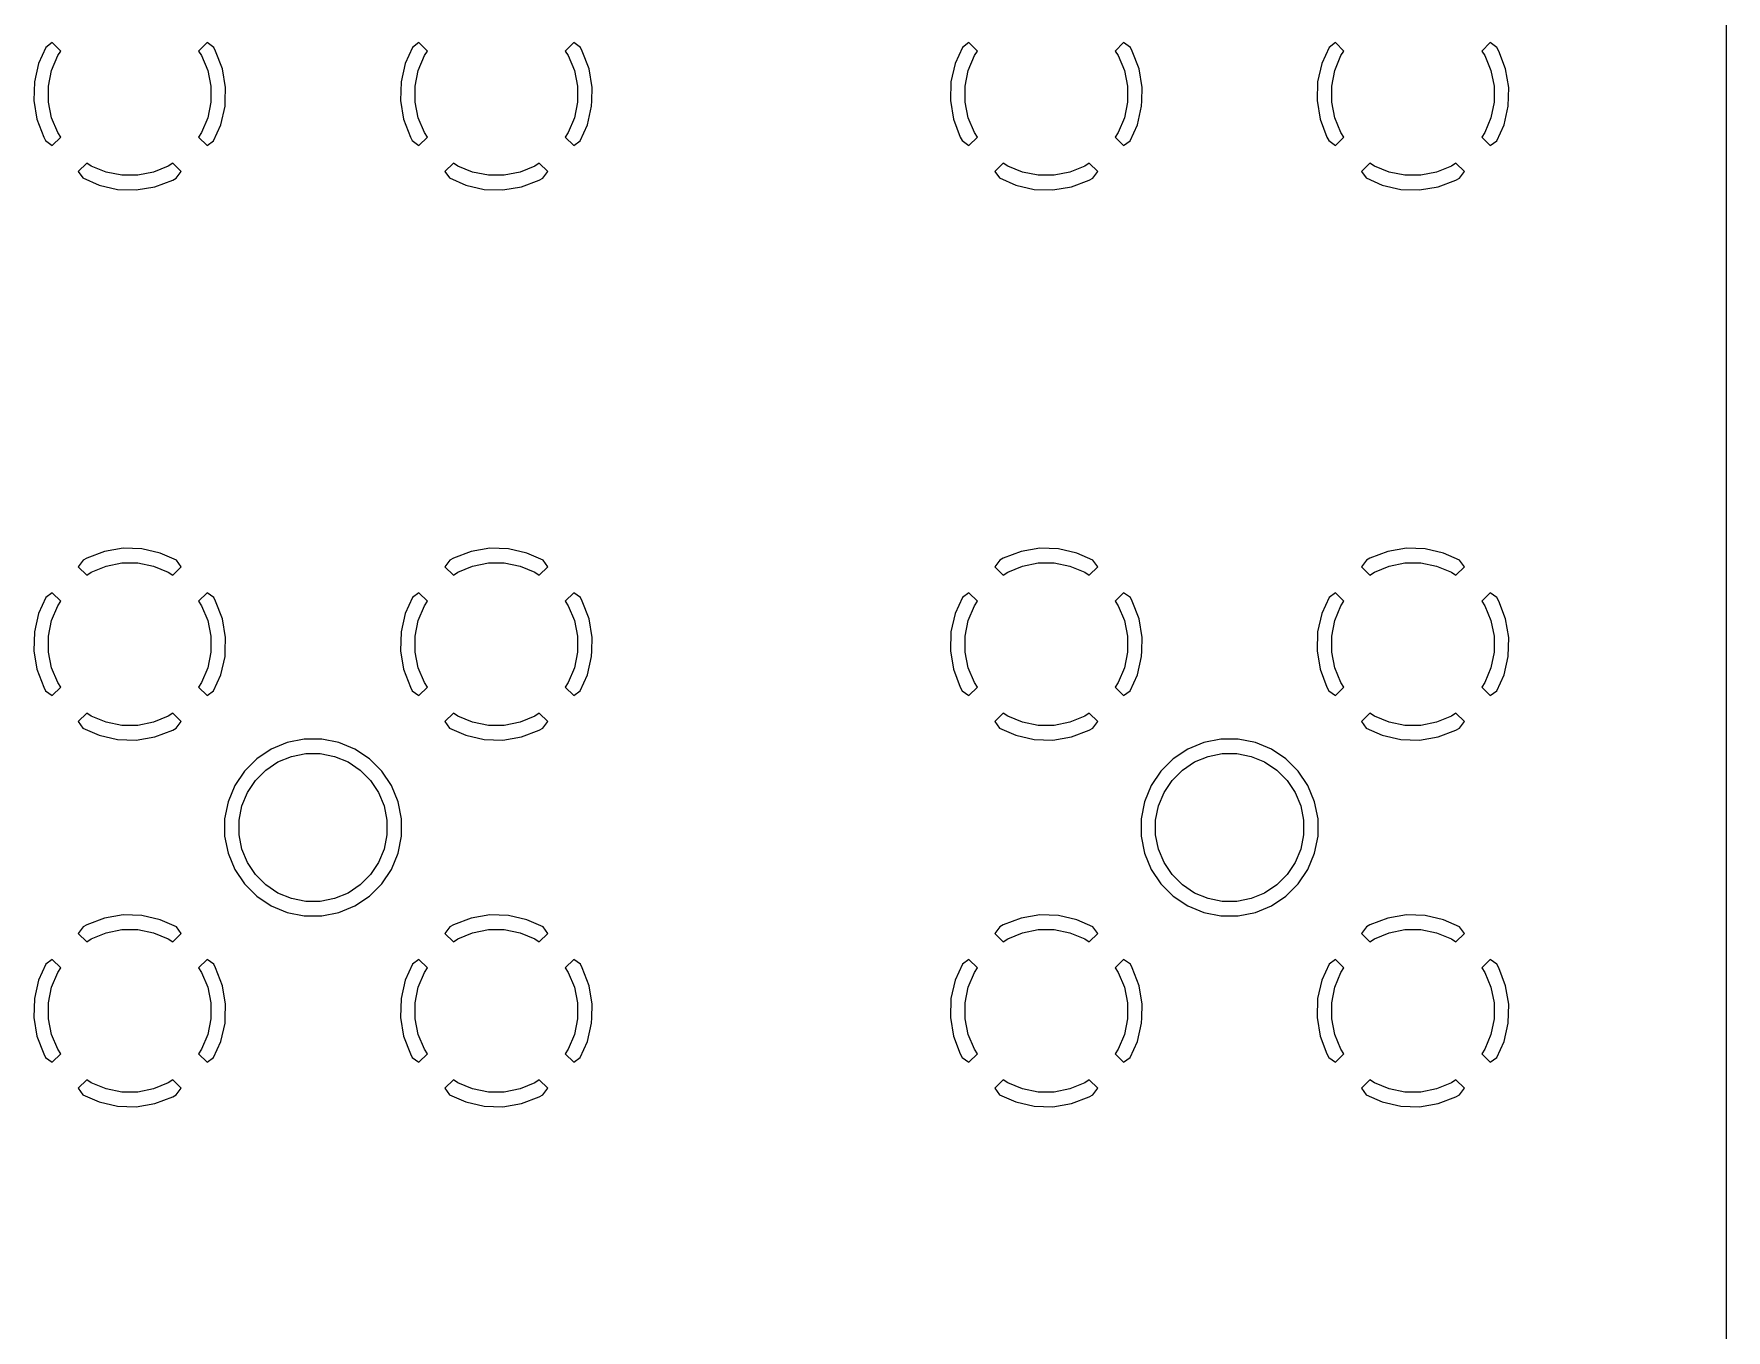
# Model space of a CAD drawing. Extents: x 4.56 to 9.07, y -4.98 to -1.83.
# Drawn here: x 8.148 to 9.071, y -3.974 to -3.267 of the extents above; entities that cross this region are included whole.
import ezdxf

# ---------------------------------------------------------------- set-up
doc = ezdxf.new("R2010")
doc.units = 0
doc.header["$MEASUREMENT"] = 0
doc.layers.add('BLACK', color=7, linetype='CONTINUOUS')

msp = doc.modelspace()

# ---------------------------------------------------------------- linework, layer by layer
at = {"layer": 'BLACK', "linetype": 'CONTINUOUS'}
for p, q in [((9.07087, -2.73622), (9.07087, -4.67717)), ((8.15426, -3.27452), (8.15031, -3.2833)), ((8.15779, -3.27193), (8.15426, -3.27452)), ((8.1624, -3.27655), (8.15779, -3.27193)), ((8.16075, -3.27902), (8.1624, -3.27655)), ((8.24221, -3.27193), (8.2376, -3.27655)), ((8.2376, -3.27655), (8.23925, -3.27902)), ((8.24586, -3.27461), (8.24221, -3.27193)), ((8.24689, -3.27655), (8.24586, -3.27461)), ((8.25059, -3.28628), (8.24689, -3.27655)), ((8.35426, -3.27452), (8.35031, -3.2833)), ((8.35779, -3.27193), (8.35426, -3.27452)), ((8.3624, -3.27655), (8.35779, -3.27193)), ((8.36075, -3.27902), (8.3624, -3.27655)), ((8.44221, -3.27193), (8.4376, -3.27655)), ((8.4376, -3.27655), (8.43925, -3.27902)), ((8.44586, -3.27461), (8.44221, -3.27193)), ((8.44689, -3.27655), (8.44586, -3.27461)), ((8.45059, -3.28628), (8.44689, -3.27655)), ((8.65426, -3.27452), (8.65031, -3.2833)), ((8.65779, -3.27193), (8.65426, -3.27452)), ((8.6624, -3.27655), (8.65779, -3.27193)), ((8.66075, -3.27902), (8.6624, -3.27655)), ((8.74221, -3.27193), (8.7376, -3.27655)), ((8.7376, -3.27655), (8.73925, -3.27902)), ((8.74586, -3.27461), (8.74221, -3.27193)), ((8.74689, -3.27655), (8.74586, -3.27461)), ((8.75059, -3.28628), (8.74689, -3.27655)), ((8.85426, -3.27452), (8.85031, -3.2833)), ((8.85779, -3.27193), (8.85426, -3.27452)), ((8.8624, -3.27655), (8.85779, -3.27193)), ((8.86075, -3.27902), (8.8624, -3.27655)), ((8.94221, -3.27193), (8.9376, -3.27655)), ((8.9376, -3.27655), (8.93925, -3.27902)), ((8.94586, -3.27461), (8.94221, -3.27193)), ((8.94689, -3.27655), (8.94586, -3.27461)), ((8.95059, -3.28628), (8.94689, -3.27655)), ((8.15031, -3.2833), (8.14801, -3.29332)), ((8.15741, -3.28708), (8.16075, -3.27902)), ((8.23925, -3.27902), (8.24259, -3.28708)), ((8.25229, -3.29641), (8.25059, -3.28628)), ((8.35031, -3.2833), (8.34801, -3.29332)), ((8.35741, -3.28708), (8.36075, -3.27902)), ((8.43925, -3.27902), (8.44259, -3.28708)), ((8.45229, -3.29641), (8.45059, -3.28628)), ((8.65031, -3.2833), (8.64801, -3.29332)), ((8.65741, -3.28708), (8.66075, -3.27902)), ((8.73925, -3.27902), (8.74259, -3.28708)), ((8.75229, -3.29641), (8.75059, -3.28628)), ((8.85031, -3.2833), (8.84801, -3.29332)), ((8.85741, -3.28708), (8.86075, -3.27902)), ((8.93925, -3.27902), (8.94259, -3.28708)), ((8.95229, -3.29641), (8.95059, -3.28628)), ((8.14801, -3.29332), (8.14771, -3.30359)), ((8.15571, -3.29564), (8.15741, -3.28708)), ((8.15571, -3.30436), (8.15571, -3.29564)), ((8.24259, -3.28708), (8.24429, -3.29564)), ((8.24429, -3.29564), (8.24429, -3.30436)), ((8.34801, -3.29332), (8.34771, -3.30359)), ((8.35571, -3.29564), (8.35741, -3.28708)), ((8.35571, -3.30436), (8.35571, -3.29564)), ((8.44259, -3.28708), (8.44429, -3.29564)), ((8.44429, -3.29564), (8.44429, -3.30436)), ((8.64801, -3.29332), (8.64771, -3.30359)), ((8.65571, -3.29564), (8.65741, -3.28708)), ((8.65571, -3.30436), (8.65571, -3.29564)), ((8.74259, -3.28708), (8.74429, -3.29564)), ((8.74429, -3.29564), (8.74429, -3.30436)), ((8.84801, -3.29332), (8.84771, -3.30359)), ((8.85571, -3.29564), (8.85741, -3.28708)), ((8.85571, -3.30436), (8.85571, -3.29564)), ((8.94259, -3.28708), (8.94429, -3.29564)), ((8.94429, -3.29564), (8.94429, -3.30436)), ((8.14771, -3.30359), (8.14941, -3.31372)), ((8.15741, -3.31292), (8.15571, -3.30436)), ((8.24429, -3.30436), (8.24259, -3.31292)), ((8.25199, -3.30668), (8.25208, -3.30374)), ((8.25208, -3.30374), (8.25229, -3.29641)), ((8.34771, -3.30359), (8.34941, -3.31372)), ((8.35741, -3.31292), (8.35571, -3.30436)), ((8.44429, -3.30436), (8.44259, -3.31292)), ((8.45199, -3.30668), (8.45208, -3.30374)), ((8.45208, -3.30374), (8.45229, -3.29641)), ((8.64771, -3.30359), (8.64941, -3.31372)), ((8.65741, -3.31292), (8.65571, -3.30436)), ((8.74429, -3.30436), (8.74259, -3.31292)), ((8.75199, -3.30668), (8.75208, -3.30374)), ((8.75208, -3.30374), (8.75229, -3.29641)), ((8.84771, -3.30359), (8.84941, -3.31372)), ((8.85741, -3.31292), (8.85571, -3.30436)), ((8.94429, -3.30436), (8.94259, -3.31292)), ((8.95199, -3.30668), (8.95229, -3.29641)), ((8.14941, -3.31372), (8.15311, -3.32345)), ((8.16075, -3.32098), (8.15741, -3.31292)), ((8.24259, -3.31292), (8.23925, -3.32098)), ((8.24969, -3.3167), (8.25199, -3.30668)), ((8.34941, -3.31372), (8.35311, -3.32345)), ((8.36075, -3.32098), (8.35741, -3.31292)), ((8.44259, -3.31292), (8.43925, -3.32098)), ((8.44969, -3.3167), (8.45199, -3.30668)), ((8.64941, -3.31372), (8.65311, -3.32345)), ((8.66075, -3.32098), (8.65741, -3.31292)), ((8.74259, -3.31292), (8.73925, -3.32098)), ((8.74969, -3.3167), (8.75199, -3.30668)), ((8.84941, -3.31372), (8.85311, -3.32345)), ((8.86075, -3.32098), (8.85741, -3.31292)), ((8.94259, -3.31292), (8.93925, -3.32098)), ((8.94969, -3.3167), (8.95199, -3.30668)), ((8.1624, -3.32345), (8.16075, -3.32098)), ((8.23925, -3.32098), (8.2376, -3.32345)), ((8.24574, -3.32548), (8.24969, -3.3167)), ((8.3624, -3.32345), (8.36075, -3.32098)), ((8.43925, -3.32098), (8.4376, -3.32345)), ((8.44574, -3.32548), (8.44969, -3.3167)), ((8.6624, -3.32345), (8.66075, -3.32098)), ((8.73925, -3.32098), (8.7376, -3.32345)), ((8.74574, -3.32548), (8.74969, -3.3167)), ((8.8624, -3.32345), (8.86075, -3.32098)), ((8.93925, -3.32098), (8.9376, -3.32345)), ((8.94574, -3.32548), (8.94969, -3.3167)), ((8.15311, -3.32345), (8.15414, -3.32539)), ((8.15414, -3.32539), (8.15779, -3.32807)), ((8.15779, -3.32807), (8.1624, -3.32345)), ((8.2376, -3.32345), (8.24221, -3.32807)), ((8.24221, -3.32807), (8.24574, -3.32548)), ((8.35311, -3.32345), (8.35414, -3.32539)), ((8.35414, -3.32539), (8.35779, -3.32807)), ((8.35779, -3.32807), (8.3624, -3.32345)), ((8.4376, -3.32345), (8.44221, -3.32807)), ((8.44221, -3.32807), (8.44574, -3.32548)), ((8.65311, -3.32345), (8.65414, -3.32539)), ((8.65414, -3.32539), (8.65779, -3.32807)), ((8.65779, -3.32807), (8.6624, -3.32345)), ((8.7376, -3.32345), (8.74221, -3.32807)), ((8.74221, -3.32807), (8.74574, -3.32548)), ((8.85311, -3.32345), (8.85414, -3.32539)), ((8.85414, -3.32539), (8.85779, -3.32807)), ((8.85779, -3.32807), (8.8624, -3.32345)), ((8.9376, -3.32345), (8.94221, -3.32807)), ((8.94221, -3.32807), (8.94574, -3.32548)), ((8.17655, -3.3376), (8.17193, -3.34221)), ((8.17902, -3.33925), (8.17655, -3.3376)), ((8.18708, -3.34259), (8.17902, -3.33925)), ((8.22098, -3.33925), (8.21292, -3.34259)), ((8.22345, -3.3376), (8.22098, -3.33925)), ((8.22807, -3.34221), (8.22345, -3.3376)), ((8.37655, -3.3376), (8.37193, -3.34221)), ((8.37902, -3.33925), (8.37655, -3.3376)), ((8.38708, -3.34259), (8.37902, -3.33925)), ((8.42098, -3.33925), (8.41292, -3.34259)), ((8.42345, -3.3376), (8.42098, -3.33925)), ((8.42807, -3.34221), (8.42345, -3.3376)), ((8.67655, -3.3376), (8.67193, -3.34221)), ((8.67902, -3.33925), (8.67655, -3.3376)), ((8.68708, -3.34259), (8.67902, -3.33925)), ((8.72098, -3.33925), (8.71292, -3.34259)), ((8.72345, -3.3376), (8.72098, -3.33925)), ((8.72807, -3.34221), (8.72345, -3.3376)), ((8.87655, -3.3376), (8.87193, -3.34221)), ((8.87902, -3.33925), (8.87655, -3.3376)), ((8.88708, -3.34259), (8.87902, -3.33925)), ((8.92098, -3.33925), (8.91292, -3.34259)), ((8.92345, -3.3376), (8.92098, -3.33925)), ((8.92807, -3.34221), (8.92345, -3.3376)), ((8.17193, -3.34221), (8.17452, -3.34574)), ((8.17452, -3.34574), (8.1833, -3.34969)), ((8.1833, -3.34969), (8.19332, -3.35199)), ((8.19564, -3.34429), (8.18708, -3.34259)), ((8.20436, -3.34429), (8.19564, -3.34429)), ((8.20359, -3.35229), (8.21372, -3.35059)), ((8.21292, -3.34259), (8.20436, -3.34429)), ((8.21372, -3.35059), (8.22345, -3.34689)), ((8.22345, -3.34689), (8.22539, -3.34586)), ((8.22539, -3.34586), (8.22807, -3.34221)), ((8.37193, -3.34221), (8.37452, -3.34574)), ((8.37452, -3.34574), (8.3833, -3.34969)), ((8.3833, -3.34969), (8.39332, -3.35199)), ((8.39564, -3.34429), (8.38708, -3.34259)), ((8.40436, -3.34429), (8.39564, -3.34429)), ((8.40359, -3.35229), (8.41372, -3.35059)), ((8.41292, -3.34259), (8.40436, -3.34429)), ((8.41372, -3.35059), (8.42345, -3.34689)), ((8.42345, -3.34689), (8.42539, -3.34586)), ((8.42539, -3.34586), (8.42807, -3.34221)), ((8.67193, -3.34221), (8.67452, -3.34574)), ((8.67452, -3.34574), (8.6833, -3.34969)), ((8.6833, -3.34969), (8.69332, -3.35199)), ((8.69564, -3.34429), (8.68708, -3.34259)), ((8.70436, -3.34429), (8.69564, -3.34429)), ((8.70359, -3.35229), (8.71372, -3.35059)), ((8.71292, -3.34259), (8.70436, -3.34429)), ((8.71372, -3.35059), (8.72345, -3.34689)), ((8.72345, -3.34689), (8.72539, -3.34586)), ((8.72539, -3.34586), (8.72807, -3.34221)), ((8.87193, -3.34221), (8.87452, -3.34574)), ((8.87452, -3.34574), (8.8833, -3.34969)), ((8.8833, -3.34969), (8.89332, -3.35199)), ((8.89564, -3.34429), (8.88708, -3.34259)), ((8.90436, -3.34429), (8.89564, -3.34429)), ((8.90359, -3.35229), (8.91372, -3.35059)), ((8.91292, -3.34259), (8.90436, -3.34429)), ((8.91372, -3.35059), (8.92345, -3.34689)), ((8.92345, -3.34689), (8.92539, -3.34586)), ((8.92539, -3.34586), (8.92807, -3.34221)), ((8.19332, -3.35199), (8.20359, -3.35229)), ((8.39332, -3.35199), (8.40359, -3.35229)), ((8.69332, -3.35199), (8.70359, -3.35229)), ((8.89332, -3.35199), (8.90359, -3.35229)), ((8.17461, -3.55414), (8.17193, -3.55779)), ((8.17655, -3.55311), (8.17461, -3.55414)), ((8.18628, -3.54941), (8.17655, -3.55311)), ((8.19641, -3.54771), (8.18628, -3.54941)), ((8.20668, -3.54801), (8.19641, -3.54771)), ((8.2167, -3.55031), (8.20668, -3.54801)), ((8.22548, -3.55426), (8.2167, -3.55031)), ((8.37461, -3.55414), (8.37193, -3.55779)), ((8.37655, -3.55311), (8.37461, -3.55414)), ((8.38628, -3.54941), (8.37655, -3.55311)), ((8.39641, -3.54771), (8.38628, -3.54941)), ((8.40668, -3.54801), (8.39641, -3.54771)), ((8.4167, -3.55031), (8.40668, -3.54801)), ((8.42548, -3.55426), (8.4167, -3.55031)), ((8.67461, -3.55414), (8.67193, -3.55779)), ((8.67655, -3.55311), (8.67461, -3.55414)), ((8.68628, -3.54941), (8.67655, -3.55311)), ((8.69641, -3.54771), (8.68628, -3.54941)), ((8.70668, -3.54801), (8.69641, -3.54771)), ((8.7167, -3.55031), (8.70668, -3.54801)), ((8.72548, -3.55426), (8.7167, -3.55031)), ((8.87461, -3.55414), (8.87193, -3.55779)), ((8.87655, -3.55311), (8.87461, -3.55414)), ((8.88628, -3.54941), (8.87655, -3.55311)), ((8.89641, -3.54771), (8.88628, -3.54941)), ((8.90668, -3.54801), (8.89641, -3.54771)), ((8.9167, -3.55031), (8.90668, -3.54801)), ((8.92548, -3.55426), (8.9167, -3.55031)), ((8.17193, -3.55779), (8.17655, -3.5624)), ((8.17655, -3.5624), (8.17902, -3.56075)), ((8.17902, -3.56075), (8.18708, -3.55741)), ((8.18708, -3.55741), (8.19564, -3.55571)), ((8.19564, -3.55571), (8.20436, -3.55571)), ((8.20436, -3.55571), (8.21292, -3.55741)), ((8.21292, -3.55741), (8.22098, -3.56075)), ((8.22098, -3.56075), (8.22345, -3.5624)), ((8.22345, -3.5624), (8.22807, -3.55779)), ((8.22807, -3.55779), (8.22548, -3.55426)), ((8.37193, -3.55779), (8.37655, -3.5624)), ((8.37655, -3.5624), (8.37902, -3.56075)), ((8.37902, -3.56075), (8.38708, -3.55741)), ((8.38708, -3.55741), (8.39564, -3.55571)), ((8.39564, -3.55571), (8.40436, -3.55571)), ((8.40436, -3.55571), (8.41292, -3.55741)), ((8.41292, -3.55741), (8.42098, -3.56075)), ((8.42098, -3.56075), (8.42345, -3.5624)), ((8.42345, -3.5624), (8.42807, -3.55779)), ((8.42807, -3.55779), (8.42548, -3.55426)), ((8.67193, -3.55779), (8.67655, -3.5624)), ((8.67655, -3.5624), (8.67902, -3.56075)), ((8.67902, -3.56075), (8.68708, -3.55741)), ((8.68708, -3.55741), (8.69564, -3.55571)), ((8.69564, -3.55571), (8.70436, -3.55571)), ((8.70436, -3.55571), (8.71292, -3.55741)), ((8.71292, -3.55741), (8.72098, -3.56075)), ((8.72098, -3.56075), (8.72345, -3.5624)), ((8.72345, -3.5624), (8.72807, -3.55779)), ((8.72807, -3.55779), (8.72548, -3.55426)), ((8.87193, -3.55779), (8.87655, -3.5624)), ((8.87655, -3.5624), (8.87902, -3.56075)), ((8.87902, -3.56075), (8.88708, -3.55741)), ((8.88708, -3.55741), (8.89564, -3.55571)), ((8.89564, -3.55571), (8.90436, -3.55571)), ((8.90436, -3.55571), (8.91292, -3.55741)), ((8.91292, -3.55741), (8.92098, -3.56075)), ((8.92098, -3.56075), (8.92345, -3.5624)), ((8.92345, -3.5624), (8.92807, -3.55779)), ((8.92807, -3.55779), (8.92548, -3.55426)), ((8.15779, -3.57193), (8.15426, -3.57452)), ((8.1624, -3.57655), (8.15779, -3.57193)), ((8.24221, -3.57193), (8.2376, -3.57655)), ((8.24586, -3.57461), (8.24221, -3.57193)), ((8.35779, -3.57193), (8.35426, -3.57452)), ((8.3624, -3.57655), (8.35779, -3.57193)), ((8.44221, -3.57193), (8.4376, -3.57655)), ((8.44586, -3.57461), (8.44221, -3.57193)), ((8.65779, -3.57193), (8.65426, -3.57452)), ((8.6624, -3.57655), (8.65779, -3.57193)), ((8.74221, -3.57193), (8.7376, -3.57655)), ((8.74586, -3.57461), (8.74221, -3.57193)), ((8.85779, -3.57193), (8.85426, -3.57452)), ((8.8624, -3.57655), (8.85779, -3.57193)), ((8.94221, -3.57193), (8.9376, -3.57655)), ((8.94586, -3.57461), (8.94221, -3.57193)), ((8.15426, -3.57452), (8.15031, -3.5833)), ((8.15741, -3.58708), (8.16075, -3.57902)), ((8.16075, -3.57902), (8.1624, -3.57655)), ((8.2376, -3.57655), (8.23925, -3.57902)), ((8.23925, -3.57902), (8.24259, -3.58708)), ((8.24689, -3.57655), (8.24586, -3.57461)), ((8.25059, -3.58628), (8.24689, -3.57655)), ((8.35426, -3.57452), (8.35031, -3.5833)), ((8.35741, -3.58708), (8.36075, -3.57902)), ((8.36075, -3.57902), (8.3624, -3.57655)), ((8.4376, -3.57655), (8.43925, -3.57902)), ((8.43925, -3.57902), (8.44259, -3.58708)), ((8.44689, -3.57655), (8.44586, -3.57461)), ((8.45059, -3.58628), (8.44689, -3.57655)), ((8.65426, -3.57452), (8.65031, -3.5833)), ((8.65741, -3.58708), (8.66075, -3.57902)), ((8.66075, -3.57902), (8.6624, -3.57655)), ((8.7376, -3.57655), (8.73925, -3.57902)), ((8.73925, -3.57902), (8.74259, -3.58708)), ((8.74689, -3.57655), (8.74586, -3.57461)), ((8.75059, -3.58628), (8.74689, -3.57655)), ((8.85426, -3.57452), (8.85031, -3.5833)), ((8.85741, -3.58708), (8.86075, -3.57902)), ((8.86075, -3.57902), (8.8624, -3.57655)), ((8.9376, -3.57655), (8.93925, -3.57902)), ((8.93925, -3.57902), (8.94259, -3.58708)), ((8.94689, -3.57655), (8.94586, -3.57461)), ((8.95059, -3.58628), (8.94689, -3.57655)), ((8.15031, -3.5833), (8.14801, -3.59332)), ((8.15571, -3.59564), (8.15741, -3.58708)), ((8.24259, -3.58708), (8.24429, -3.59564)), ((8.25229, -3.59641), (8.25059, -3.58628)), ((8.35031, -3.5833), (8.34801, -3.59332)), ((8.35571, -3.59564), (8.35741, -3.58708)), ((8.44259, -3.58708), (8.44429, -3.59564)), ((8.45229, -3.59641), (8.45059, -3.58628)), ((8.65031, -3.5833), (8.64801, -3.59332)), ((8.65571, -3.59564), (8.65741, -3.58708)), ((8.74259, -3.58708), (8.74429, -3.59564)), ((8.75229, -3.59641), (8.75059, -3.58628)), ((8.85031, -3.5833), (8.84801, -3.59332)), ((8.85571, -3.59564), (8.85741, -3.58708)), ((8.94259, -3.58708), (8.94429, -3.59564)), ((8.95229, -3.59641), (8.95059, -3.58628)), ((8.14801, -3.59332), (8.14771, -3.60359)), ((8.15571, -3.60436), (8.15571, -3.59564)), ((8.24429, -3.59564), (8.24429, -3.60436)), ((8.25208, -3.60374), (8.25229, -3.59641)), ((8.34801, -3.59332), (8.34771, -3.60359)), ((8.35571, -3.60436), (8.35571, -3.59564)), ((8.44429, -3.59564), (8.44429, -3.60436)), ((8.45208, -3.60374), (8.45229, -3.59641)), ((8.64801, -3.59332), (8.64771, -3.60359)), ((8.65571, -3.60436), (8.65571, -3.59564)), ((8.74429, -3.59564), (8.74429, -3.60436)), ((8.75208, -3.60374), (8.75229, -3.59641)), ((8.84801, -3.59332), (8.84771, -3.60359)), ((8.85571, -3.60436), (8.85571, -3.59564)), ((8.94429, -3.59564), (8.94429, -3.60436)), ((8.95199, -3.60668), (8.95229, -3.59641)), ((8.14771, -3.60359), (8.14941, -3.61372)), ((8.15741, -3.61292), (8.15571, -3.60436)), ((8.24429, -3.60436), (8.24259, -3.61292)), ((8.24969, -3.6167), (8.25199, -3.60668)), ((8.25199, -3.60668), (8.25208, -3.60374)), ((8.34771, -3.60359), (8.34941, -3.61372)), ((8.35741, -3.61292), (8.35571, -3.60436)), ((8.44429, -3.60436), (8.44259, -3.61292)), ((8.44969, -3.6167), (8.45199, -3.60668)), ((8.45199, -3.60668), (8.45208, -3.60374)), ((8.64771, -3.60359), (8.64941, -3.61372)), ((8.65741, -3.61292), (8.65571, -3.60436)), ((8.74429, -3.60436), (8.74259, -3.61292)), ((8.74969, -3.6167), (8.75199, -3.60668)), ((8.75199, -3.60668), (8.75208, -3.60374)), ((8.84771, -3.60359), (8.84941, -3.61372)), ((8.85741, -3.61292), (8.85571, -3.60436)), ((8.94429, -3.60436), (8.94259, -3.61292)), ((8.94969, -3.6167), (8.95199, -3.60668)), ((8.14941, -3.61372), (8.15311, -3.62345)), ((8.16075, -3.62098), (8.15741, -3.61292)), ((8.24259, -3.61292), (8.23925, -3.62098)), ((8.24574, -3.62548), (8.24969, -3.6167)), ((8.34941, -3.61372), (8.35311, -3.62345)), ((8.36075, -3.62098), (8.35741, -3.61292)), ((8.44259, -3.61292), (8.43925, -3.62098)), ((8.44574, -3.62548), (8.44969, -3.6167)), ((8.64941, -3.61372), (8.65311, -3.62345)), ((8.66075, -3.62098), (8.65741, -3.61292)), ((8.74259, -3.61292), (8.73925, -3.62098)), ((8.74574, -3.62548), (8.74969, -3.6167)), ((8.84941, -3.61372), (8.85311, -3.62345)), ((8.86075, -3.62098), (8.85741, -3.61292)), ((8.94259, -3.61292), (8.93925, -3.62098)), ((8.94574, -3.62548), (8.94969, -3.6167)), ((8.15311, -3.62345), (8.15414, -3.62539)), ((8.15414, -3.62539), (8.15779, -3.62807)), ((8.15779, -3.62807), (8.1624, -3.62345)), ((8.1624, -3.62345), (8.16075, -3.62098)), ((8.23925, -3.62098), (8.2376, -3.62345)), ((8.2376, -3.62345), (8.24221, -3.62807)), ((8.24221, -3.62807), (8.24574, -3.62548)), ((8.35311, -3.62345), (8.35414, -3.62539)), ((8.35414, -3.62539), (8.35779, -3.62807)), ((8.35779, -3.62807), (8.3624, -3.62345)), ((8.3624, -3.62345), (8.36075, -3.62098)), ((8.43925, -3.62098), (8.4376, -3.62345)), ((8.4376, -3.62345), (8.44221, -3.62807)), ((8.44221, -3.62807), (8.44574, -3.62548)), ((8.65311, -3.62345), (8.65414, -3.62539)), ((8.65414, -3.62539), (8.65779, -3.62807)), ((8.65779, -3.62807), (8.6624, -3.62345)), ((8.6624, -3.62345), (8.66075, -3.62098)), ((8.73925, -3.62098), (8.7376, -3.62345)), ((8.7376, -3.62345), (8.74221, -3.62807)), ((8.74221, -3.62807), (8.74574, -3.62548)), ((8.85311, -3.62345), (8.85414, -3.62539)), ((8.85414, -3.62539), (8.85779, -3.62807)), ((8.85779, -3.62807), (8.8624, -3.62345)), ((8.8624, -3.62345), (8.86075, -3.62098)), ((8.93925, -3.62098), (8.9376, -3.62345)), ((8.9376, -3.62345), (8.94221, -3.62807)), ((8.94221, -3.62807), (8.94574, -3.62548)), ((8.17655, -3.6376), (8.17193, -3.64221)), ((8.17193, -3.64221), (8.17452, -3.64574)), ((8.17452, -3.64574), (8.1833, -3.64969)), ((8.17902, -3.63925), (8.17655, -3.6376)), ((8.18708, -3.64259), (8.17902, -3.63925)), ((8.19564, -3.64429), (8.18708, -3.64259)), ((8.20436, -3.64429), (8.19564, -3.64429)), ((8.21292, -3.64259), (8.20436, -3.64429)), ((8.22098, -3.63925), (8.21292, -3.64259)), ((8.22345, -3.6376), (8.22098, -3.63925)), ((8.22807, -3.64221), (8.22345, -3.6376)), ((8.22345, -3.64689), (8.22539, -3.64586)), ((8.22539, -3.64586), (8.22807, -3.64221)), ((8.37655, -3.6376), (8.37193, -3.64221)), ((8.37193, -3.64221), (8.37452, -3.64574)), ((8.37452, -3.64574), (8.3833, -3.64969)), ((8.37902, -3.63925), (8.37655, -3.6376)), ((8.38708, -3.64259), (8.37902, -3.63925)), ((8.39564, -3.64429), (8.38708, -3.64259)), ((8.40436, -3.64429), (8.39564, -3.64429)), ((8.41292, -3.64259), (8.40436, -3.64429)), ((8.42098, -3.63925), (8.41292, -3.64259)), ((8.42345, -3.6376), (8.42098, -3.63925)), ((8.42807, -3.64221), (8.42345, -3.6376)), ((8.42345, -3.64689), (8.42539, -3.64586)), ((8.42539, -3.64586), (8.42807, -3.64221)), ((8.67655, -3.6376), (8.67193, -3.64221)), ((8.67193, -3.64221), (8.67452, -3.64574)), ((8.67452, -3.64574), (8.6833, -3.64969)), ((8.67902, -3.63925), (8.67655, -3.6376)), ((8.68708, -3.64259), (8.67902, -3.63925)), ((8.69564, -3.64429), (8.68708, -3.64259)), ((8.70436, -3.64429), (8.69564, -3.64429)), ((8.71292, -3.64259), (8.70436, -3.64429)), ((8.72098, -3.63925), (8.71292, -3.64259)), ((8.72345, -3.6376), (8.72098, -3.63925)), ((8.72807, -3.64221), (8.72345, -3.6376)), ((8.72345, -3.64689), (8.72539, -3.64586)), ((8.72539, -3.64586), (8.72807, -3.64221)), ((8.87655, -3.6376), (8.87193, -3.64221)), ((8.87193, -3.64221), (8.87452, -3.64574)), ((8.87452, -3.64574), (8.8833, -3.64969)), ((8.87902, -3.63925), (8.87655, -3.6376)), ((8.88708, -3.64259), (8.87902, -3.63925)), ((8.89564, -3.64429), (8.88708, -3.64259)), ((8.90436, -3.64429), (8.89564, -3.64429)), ((8.91292, -3.64259), (8.90436, -3.64429)), ((8.92098, -3.63925), (8.91292, -3.64259)), ((8.92345, -3.6376), (8.92098, -3.63925)), ((8.92807, -3.64221), (8.92345, -3.6376)), ((8.92345, -3.64689), (8.92539, -3.64586)), ((8.92539, -3.64586), (8.92807, -3.64221)), ((8.1833, -3.64969), (8.19332, -3.65199)), ((8.19332, -3.65199), (8.20359, -3.65229)), ((8.20359, -3.65229), (8.21372, -3.65059)), ((8.21372, -3.65059), (8.22345, -3.64689)), ((8.28593, -3.65363), (8.27716, -3.65726)), ((8.29525, -3.65177), (8.28593, -3.65363)), ((8.30475, -3.65177), (8.29525, -3.65177)), ((8.31407, -3.65363), (8.30475, -3.65177)), ((8.32284, -3.65726), (8.31407, -3.65363)), ((8.3833, -3.64969), (8.39332, -3.65199)), ((8.39332, -3.65199), (8.40359, -3.65229)), ((8.40359, -3.65229), (8.41372, -3.65059)), ((8.41372, -3.65059), (8.42345, -3.64689)), ((8.6833, -3.64969), (8.69332, -3.65199)), ((8.69332, -3.65199), (8.70359, -3.65229)), ((8.70359, -3.65229), (8.71372, -3.65059)), ((8.71372, -3.65059), (8.72345, -3.64689)), ((8.78593, -3.65363), (8.77716, -3.65726)), ((8.79525, -3.65177), (8.78593, -3.65363)), ((8.80475, -3.65177), (8.79525, -3.65177)), ((8.81407, -3.65363), (8.80475, -3.65177)), ((8.82284, -3.65726), (8.81407, -3.65363)), ((8.8833, -3.64969), (8.89332, -3.65199)), ((8.89332, -3.65199), (8.90359, -3.65229)), ((8.90359, -3.65229), (8.91372, -3.65059)), ((8.91372, -3.65059), (8.92345, -3.64689)), ((8.26926, -3.66254), (8.26254, -3.66926)), ((8.27716, -3.65726), (8.26926, -3.66254)), ((8.27428, -3.66865), (8.28089, -3.66424)), ((8.28089, -3.66424), (8.28823, -3.6612)), ((8.28823, -3.6612), (8.29603, -3.65965)), ((8.29603, -3.65965), (8.30397, -3.65965)), ((8.30397, -3.65965), (8.31177, -3.6612)), ((8.31177, -3.6612), (8.31911, -3.66424)), ((8.31911, -3.66424), (8.32572, -3.66865)), ((8.33074, -3.66254), (8.32284, -3.65726)), ((8.33746, -3.66926), (8.33074, -3.66254)), ((8.76926, -3.66254), (8.76254, -3.66926)), ((8.77716, -3.65726), (8.76926, -3.66254)), ((8.77428, -3.66865), (8.78089, -3.66424)), ((8.78089, -3.66424), (8.78823, -3.6612)), ((8.78823, -3.6612), (8.79603, -3.65965)), ((8.79603, -3.65965), (8.80397, -3.65965)), ((8.80397, -3.65965), (8.81177, -3.6612)), ((8.81177, -3.6612), (8.81911, -3.66424)), ((8.81911, -3.66424), (8.82572, -3.66865)), ((8.83074, -3.66254), (8.82284, -3.65726)), ((8.83746, -3.66926), (8.83074, -3.66254)), ((8.26254, -3.66926), (8.25726, -3.67716)), ((8.26865, -3.67428), (8.27428, -3.66865)), ((8.32572, -3.66865), (8.33135, -3.67428)), ((8.34274, -3.67716), (8.33746, -3.66926)), ((8.76254, -3.66926), (8.75726, -3.67716)), ((8.76865, -3.67428), (8.77428, -3.66865)), ((8.82572, -3.66865), (8.83135, -3.67428)), ((8.84274, -3.67716), (8.83746, -3.66926)), ((8.25726, -3.67716), (8.25363, -3.68593)), ((8.2612, -3.68823), (8.26424, -3.68089)), ((8.26424, -3.68089), (8.26865, -3.67428)), ((8.33135, -3.67428), (8.33576, -3.68089)), ((8.33576, -3.68089), (8.3388, -3.68823)), ((8.34637, -3.68593), (8.34274, -3.67716)), ((8.75726, -3.67716), (8.75363, -3.68593)), ((8.7612, -3.68823), (8.76424, -3.68089)), ((8.76424, -3.68089), (8.76865, -3.67428)), ((8.83135, -3.67428), (8.83576, -3.68089)), ((8.83576, -3.68089), (8.8388, -3.68823)), ((8.84637, -3.68593), (8.84274, -3.67716)), ((8.25363, -3.68593), (8.25177, -3.69525)), ((8.25965, -3.69603), (8.2612, -3.68823)), ((8.3388, -3.68823), (8.34035, -3.69603)), ((8.34823, -3.69525), (8.34637, -3.68593)), ((8.75363, -3.68593), (8.75177, -3.69525)), ((8.75965, -3.69603), (8.7612, -3.68823)), ((8.8388, -3.68823), (8.84035, -3.69603)), ((8.84823, -3.69525), (8.84637, -3.68593)), ((8.25177, -3.69525), (8.25177, -3.70475)), ((8.25965, -3.70397), (8.25965, -3.69603)), ((8.34035, -3.69603), (8.34035, -3.70397)), ((8.34823, -3.70475), (8.34823, -3.69525)), ((8.75177, -3.69525), (8.75177, -3.70475)), ((8.75965, -3.70397), (8.75965, -3.69603)), ((8.84035, -3.69603), (8.84035, -3.70397)), ((8.84823, -3.70475), (8.84823, -3.69525)), ((8.25177, -3.70475), (8.25363, -3.71407)), ((8.2612, -3.71177), (8.25965, -3.70397)), ((8.34035, -3.70397), (8.3388, -3.71177)), ((8.34637, -3.71407), (8.34823, -3.70475)), ((8.75177, -3.70475), (8.75363, -3.71407)), ((8.7612, -3.71177), (8.75965, -3.70397)), ((8.84035, -3.70397), (8.8388, -3.71177)), ((8.84637, -3.71407), (8.84823, -3.70475)), ((8.25363, -3.71407), (8.25726, -3.72284)), ((8.26424, -3.71911), (8.2612, -3.71177)), ((8.26865, -3.72572), (8.26424, -3.71911)), ((8.33576, -3.71911), (8.33135, -3.72572)), ((8.3388, -3.71177), (8.33576, -3.71911)), ((8.34274, -3.72284), (8.34637, -3.71407)), ((8.75363, -3.71407), (8.75726, -3.72284)), ((8.76424, -3.71911), (8.7612, -3.71177)), ((8.76865, -3.72572), (8.76424, -3.71911)), ((8.83576, -3.71911), (8.83135, -3.72572)), ((8.8388, -3.71177), (8.83576, -3.71911)), ((8.84274, -3.72284), (8.84637, -3.71407)), ((8.25726, -3.72284), (8.26254, -3.73074)), ((8.27428, -3.73135), (8.26865, -3.72572)), ((8.33135, -3.72572), (8.32572, -3.73135)), ((8.33746, -3.73074), (8.34274, -3.72284)), ((8.75726, -3.72284), (8.76254, -3.73074)), ((8.77428, -3.73135), (8.76865, -3.72572)), ((8.83135, -3.72572), (8.82572, -3.73135)), ((8.83746, -3.73074), (8.84274, -3.72284)), ((8.26254, -3.73074), (8.26926, -3.73746)), ((8.26926, -3.73746), (8.27716, -3.74274)), ((8.28089, -3.73576), (8.27428, -3.73135)), ((8.28823, -3.7388), (8.28089, -3.73576)), ((8.31911, -3.73576), (8.31177, -3.7388)), ((8.32572, -3.73135), (8.31911, -3.73576)), ((8.32284, -3.74274), (8.33074, -3.73746)), ((8.33074, -3.73746), (8.33746, -3.73074)), ((8.76254, -3.73074), (8.76926, -3.73746)), ((8.76926, -3.73746), (8.77716, -3.74274)), ((8.78089, -3.73576), (8.77428, -3.73135)), ((8.78823, -3.7388), (8.78089, -3.73576)), ((8.81911, -3.73576), (8.81177, -3.7388)), ((8.82572, -3.73135), (8.81911, -3.73576)), ((8.82284, -3.74274), (8.83074, -3.73746)), ((8.83074, -3.73746), (8.83746, -3.73074)), ((8.19641, -3.74771), (8.18628, -3.74941)), ((8.20668, -3.74801), (8.19641, -3.74771)), ((8.2167, -3.75031), (8.20668, -3.74801)), ((8.27716, -3.74274), (8.28593, -3.74637)), ((8.28593, -3.74637), (8.29525, -3.74823)), ((8.29603, -3.74035), (8.28823, -3.7388)), ((8.30397, -3.74035), (8.29603, -3.74035)), ((8.31177, -3.7388), (8.30397, -3.74035)), ((8.30475, -3.74823), (8.31407, -3.74637)), ((8.31407, -3.74637), (8.32284, -3.74274)), ((8.39641, -3.74771), (8.38628, -3.74941)), ((8.40668, -3.74801), (8.39641, -3.74771)), ((8.4167, -3.75031), (8.40668, -3.74801)), ((8.69641, -3.74771), (8.68628, -3.74941)), ((8.70668, -3.74801), (8.69641, -3.74771)), ((8.7167, -3.75031), (8.70668, -3.74801)), ((8.77716, -3.74274), (8.78593, -3.74637)), ((8.78593, -3.74637), (8.79525, -3.74823)), ((8.79603, -3.74035), (8.78823, -3.7388)), ((8.80397, -3.74035), (8.79603, -3.74035)), ((8.81177, -3.7388), (8.80397, -3.74035)), ((8.80475, -3.74823), (8.81407, -3.74637)), ((8.81407, -3.74637), (8.82284, -3.74274)), ((8.89641, -3.74771), (8.88628, -3.74941)), ((8.90668, -3.74801), (8.89641, -3.74771)), ((8.9167, -3.75031), (8.90668, -3.74801)), ((8.17461, -3.75414), (8.17193, -3.75779)), ((8.17655, -3.75311), (8.17461, -3.75414)), ((8.18628, -3.74941), (8.17655, -3.75311)), ((8.18708, -3.75741), (8.19564, -3.75571)), ((8.19564, -3.75571), (8.20436, -3.75571)), ((8.20436, -3.75571), (8.21292, -3.75741)), ((8.22548, -3.75426), (8.2167, -3.75031)), ((8.22807, -3.75779), (8.22548, -3.75426)), ((8.29525, -3.74823), (8.30475, -3.74823)), ((8.37461, -3.75414), (8.37193, -3.75779)), ((8.37655, -3.75311), (8.37461, -3.75414)), ((8.38628, -3.74941), (8.37655, -3.75311)), ((8.38708, -3.75741), (8.39564, -3.75571)), ((8.39564, -3.75571), (8.40436, -3.75571)), ((8.40436, -3.75571), (8.41292, -3.75741)), ((8.42548, -3.75426), (8.4167, -3.75031)), ((8.42807, -3.75779), (8.42548, -3.75426)), ((8.67461, -3.75414), (8.67193, -3.75779)), ((8.67655, -3.75311), (8.67461, -3.75414)), ((8.68628, -3.74941), (8.67655, -3.75311)), ((8.68708, -3.75741), (8.69564, -3.75571)), ((8.69564, -3.75571), (8.70436, -3.75571)), ((8.70436, -3.75571), (8.71292, -3.75741)), ((8.72548, -3.75426), (8.7167, -3.75031)), ((8.72807, -3.75779), (8.72548, -3.75426)), ((8.79525, -3.74823), (8.80475, -3.74823)), ((8.87461, -3.75414), (8.87193, -3.75779)), ((8.87655, -3.75311), (8.87461, -3.75414)), ((8.88628, -3.74941), (8.87655, -3.75311)), ((8.88708, -3.75741), (8.89564, -3.75571)), ((8.89564, -3.75571), (8.90436, -3.75571)), ((8.90436, -3.75571), (8.91292, -3.75741)), ((8.92548, -3.75426), (8.9167, -3.75031)), ((8.92807, -3.75779), (8.92548, -3.75426)), ((8.17193, -3.75779), (8.17655, -3.7624)), ((8.17655, -3.7624), (8.17902, -3.76075)), ((8.17902, -3.76075), (8.18708, -3.75741)), ((8.21292, -3.75741), (8.22098, -3.76075)), ((8.22098, -3.76075), (8.22345, -3.7624)), ((8.22345, -3.7624), (8.22807, -3.75779)), ((8.37193, -3.75779), (8.37655, -3.7624)), ((8.37655, -3.7624), (8.37902, -3.76075)), ((8.37902, -3.76075), (8.38708, -3.75741)), ((8.41292, -3.75741), (8.42098, -3.76075)), ((8.42098, -3.76075), (8.42345, -3.7624)), ((8.42345, -3.7624), (8.42807, -3.75779)), ((8.67193, -3.75779), (8.67655, -3.7624)), ((8.67655, -3.7624), (8.67902, -3.76075)), ((8.67902, -3.76075), (8.68708, -3.75741)), ((8.71292, -3.75741), (8.72098, -3.76075)), ((8.72098, -3.76075), (8.72345, -3.7624)), ((8.72345, -3.7624), (8.72807, -3.75779)), ((8.87193, -3.75779), (8.87655, -3.7624)), ((8.87655, -3.7624), (8.87902, -3.76075)), ((8.87902, -3.76075), (8.88708, -3.75741)), ((8.91292, -3.75741), (8.92098, -3.76075)), ((8.92098, -3.76075), (8.92345, -3.7624)), ((8.92345, -3.7624), (8.92807, -3.75779)), ((8.15426, -3.77452), (8.15031, -3.7833)), ((8.15779, -3.77193), (8.15426, -3.77452)), ((8.1624, -3.77655), (8.15779, -3.77193)), ((8.24221, -3.77193), (8.2376, -3.77655)), ((8.24586, -3.77461), (8.24221, -3.77193)), ((8.24689, -3.77655), (8.24586, -3.77461)), ((8.35426, -3.77452), (8.35031, -3.7833)), ((8.35779, -3.77193), (8.35426, -3.77452)), ((8.3624, -3.77655), (8.35779, -3.77193)), ((8.44221, -3.77193), (8.4376, -3.77655)), ((8.44586, -3.77461), (8.44221, -3.77193)), ((8.44689, -3.77655), (8.44586, -3.77461)), ((8.65426, -3.77452), (8.65031, -3.7833)), ((8.65779, -3.77193), (8.65426, -3.77452)), ((8.6624, -3.77655), (8.65779, -3.77193)), ((8.74221, -3.77193), (8.7376, -3.77655)), ((8.74586, -3.77461), (8.74221, -3.77193)), ((8.74689, -3.77655), (8.74586, -3.77461)), ((8.85426, -3.77452), (8.85031, -3.7833)), ((8.85779, -3.77193), (8.85426, -3.77452)), ((8.8624, -3.77655), (8.85779, -3.77193)), ((8.94221, -3.77193), (8.9376, -3.77655)), ((8.94586, -3.77461), (8.94221, -3.77193)), ((8.94689, -3.77655), (8.94586, -3.77461)), ((8.15031, -3.7833), (8.14801, -3.79332)), ((8.15741, -3.78708), (8.16075, -3.77902)), ((8.16075, -3.77902), (8.1624, -3.77655)), ((8.2376, -3.77655), (8.23925, -3.77902)), ((8.23925, -3.77902), (8.24259, -3.78708)), ((8.25059, -3.78628), (8.24689, -3.77655)), ((8.35031, -3.7833), (8.34801, -3.79332)), ((8.35741, -3.78708), (8.36075, -3.77902)), ((8.36075, -3.77902), (8.3624, -3.77655)), ((8.4376, -3.77655), (8.43925, -3.77902)), ((8.43925, -3.77902), (8.44259, -3.78708)), ((8.45059, -3.78628), (8.44689, -3.77655)), ((8.65031, -3.7833), (8.64801, -3.79332)), ((8.65741, -3.78708), (8.66075, -3.77902)), ((8.66075, -3.77902), (8.6624, -3.77655)), ((8.7376, -3.77655), (8.73925, -3.77902)), ((8.73925, -3.77902), (8.74259, -3.78708)), ((8.75059, -3.78628), (8.74689, -3.77655)), ((8.85031, -3.7833), (8.84801, -3.79332)), ((8.85741, -3.78708), (8.86075, -3.77902)), ((8.86075, -3.77902), (8.8624, -3.77655)), ((8.9376, -3.77655), (8.93925, -3.77902)), ((8.93925, -3.77902), (8.94259, -3.78708)), ((8.95059, -3.78628), (8.94689, -3.77655)), ((8.14801, -3.79332), (8.14771, -3.80359)), ((8.15571, -3.79564), (8.15741, -3.78708)), ((8.24259, -3.78708), (8.24429, -3.79564)), ((8.25229, -3.79641), (8.25059, -3.78628)), ((8.34801, -3.79332), (8.34771, -3.80359)), ((8.35571, -3.79564), (8.35741, -3.78708)), ((8.44259, -3.78708), (8.44429, -3.79564)), ((8.45229, -3.79641), (8.45059, -3.78628)), ((8.64801, -3.79332), (8.64771, -3.80359)), ((8.65571, -3.79564), (8.65741, -3.78708)), ((8.74259, -3.78708), (8.74429, -3.79564)), ((8.75229, -3.79641), (8.75059, -3.78628)), ((8.84801, -3.79332), (8.84771, -3.80359)), ((8.85571, -3.79564), (8.85741, -3.78708)), ((8.94259, -3.78708), (8.94429, -3.79564)), ((8.95229, -3.79641), (8.95059, -3.78628)), ((8.15571, -3.80436), (8.15571, -3.79564)), ((8.24429, -3.79564), (8.24429, -3.80436)), ((8.25208, -3.80374), (8.25229, -3.79641)), ((8.35571, -3.80436), (8.35571, -3.79564)), ((8.44429, -3.79564), (8.44429, -3.80436)), ((8.45208, -3.80374), (8.45229, -3.79641)), ((8.65571, -3.80436), (8.65571, -3.79564)), ((8.74429, -3.79564), (8.74429, -3.80436)), ((8.75208, -3.80374), (8.75229, -3.79641)), ((8.85571, -3.80436), (8.85571, -3.79564)), ((8.94429, -3.79564), (8.94429, -3.80436)), ((8.95199, -3.80668), (8.95229, -3.79641)), ((8.14771, -3.80359), (8.14941, -3.81372)), ((8.15741, -3.81292), (8.15571, -3.80436)), ((8.24429, -3.80436), (8.24259, -3.81292)), ((8.24969, -3.8167), (8.25199, -3.80668)), ((8.25199, -3.80668), (8.25208, -3.80374)), ((8.34771, -3.80359), (8.34941, -3.81372)), ((8.35741, -3.81292), (8.35571, -3.80436)), ((8.44429, -3.80436), (8.44259, -3.81292)), ((8.44969, -3.8167), (8.45199, -3.80668)), ((8.45199, -3.80668), (8.45208, -3.80374)), ((8.64771, -3.80359), (8.64941, -3.81372)), ((8.65741, -3.81292), (8.65571, -3.80436)), ((8.74429, -3.80436), (8.74259, -3.81292)), ((8.74969, -3.8167), (8.75199, -3.80668)), ((8.75199, -3.80668), (8.75208, -3.80374)), ((8.84771, -3.80359), (8.84941, -3.81372)), ((8.85741, -3.81292), (8.85571, -3.80436)), ((8.94429, -3.80436), (8.94259, -3.81292)), ((8.94969, -3.8167), (8.95199, -3.80668)), ((8.14941, -3.81372), (8.15311, -3.82345)), ((8.16075, -3.82098), (8.15741, -3.81292)), ((8.1624, -3.82345), (8.16075, -3.82098)), ((8.23925, -3.82098), (8.2376, -3.82345)), ((8.24259, -3.81292), (8.23925, -3.82098)), ((8.24574, -3.82548), (8.24969, -3.8167)), ((8.34941, -3.81372), (8.35311, -3.82345)), ((8.36075, -3.82098), (8.35741, -3.81292)), ((8.3624, -3.82345), (8.36075, -3.82098)), ((8.43925, -3.82098), (8.4376, -3.82345)), ((8.44259, -3.81292), (8.43925, -3.82098)), ((8.44574, -3.82548), (8.44969, -3.8167)), ((8.64941, -3.81372), (8.65311, -3.82345)), ((8.66075, -3.82098), (8.65741, -3.81292)), ((8.6624, -3.82345), (8.66075, -3.82098)), ((8.73925, -3.82098), (8.7376, -3.82345)), ((8.74259, -3.81292), (8.73925, -3.82098)), ((8.74574, -3.82548), (8.74969, -3.8167)), ((8.84941, -3.81372), (8.85311, -3.82345)), ((8.86075, -3.82098), (8.85741, -3.81292)), ((8.8624, -3.82345), (8.86075, -3.82098)), ((8.93925, -3.82098), (8.9376, -3.82345)), ((8.94259, -3.81292), (8.93925, -3.82098)), ((8.94574, -3.82548), (8.94969, -3.8167)), ((8.15311, -3.82345), (8.15414, -3.82539)), ((8.15414, -3.82539), (8.15779, -3.82807)), ((8.15779, -3.82807), (8.1624, -3.82345)), ((8.2376, -3.82345), (8.24221, -3.82807)), ((8.24221, -3.82807), (8.24574, -3.82548)), ((8.35311, -3.82345), (8.35414, -3.82539)), ((8.35414, -3.82539), (8.35779, -3.82807)), ((8.35779, -3.82807), (8.3624, -3.82345)), ((8.4376, -3.82345), (8.44221, -3.82807)), ((8.44221, -3.82807), (8.44574, -3.82548)), ((8.65311, -3.82345), (8.65414, -3.82539)), ((8.65414, -3.82539), (8.65779, -3.82807)), ((8.65779, -3.82807), (8.6624, -3.82345)), ((8.7376, -3.82345), (8.74221, -3.82807)), ((8.74221, -3.82807), (8.74574, -3.82548)), ((8.85311, -3.82345), (8.85414, -3.82539)), ((8.85414, -3.82539), (8.85779, -3.82807)), ((8.85779, -3.82807), (8.8624, -3.82345)), ((8.9376, -3.82345), (8.94221, -3.82807)), ((8.94221, -3.82807), (8.94574, -3.82548)), ((8.17655, -3.8376), (8.17193, -3.84221)), ((8.17902, -3.83925), (8.17655, -3.8376)), ((8.18708, -3.84259), (8.17902, -3.83925)), ((8.22098, -3.83925), (8.21292, -3.84259)), ((8.22345, -3.8376), (8.22098, -3.83925)), ((8.22807, -3.84221), (8.22345, -3.8376)), ((8.37655, -3.8376), (8.37193, -3.84221)), ((8.37902, -3.83925), (8.37655, -3.8376)), ((8.38708, -3.84259), (8.37902, -3.83925)), ((8.42098, -3.83925), (8.41292, -3.84259)), ((8.42345, -3.8376), (8.42098, -3.83925)), ((8.42807, -3.84221), (8.42345, -3.8376)), ((8.67655, -3.8376), (8.67193, -3.84221)), ((8.67902, -3.83925), (8.67655, -3.8376)), ((8.68708, -3.84259), (8.67902, -3.83925)), ((8.72098, -3.83925), (8.71292, -3.84259)), ((8.72345, -3.8376), (8.72098, -3.83925)), ((8.72807, -3.84221), (8.72345, -3.8376)), ((8.87655, -3.8376), (8.87193, -3.84221)), ((8.87902, -3.83925), (8.87655, -3.8376)), ((8.88708, -3.84259), (8.87902, -3.83925)), ((8.92098, -3.83925), (8.91292, -3.84259)), ((8.92345, -3.8376), (8.92098, -3.83925)), ((8.92807, -3.84221), (8.92345, -3.8376)), ((8.17193, -3.84221), (8.17452, -3.84574)), ((8.17452, -3.84574), (8.1833, -3.84969)), ((8.19564, -3.84429), (8.18708, -3.84259)), ((8.20436, -3.84429), (8.19564, -3.84429)), ((8.21292, -3.84259), (8.20436, -3.84429)), ((8.21372, -3.85059), (8.22345, -3.84689)), ((8.22345, -3.84689), (8.22539, -3.84586)), ((8.22539, -3.84586), (8.22807, -3.84221)), ((8.37193, -3.84221), (8.37452, -3.84574)), ((8.37452, -3.84574), (8.3833, -3.84969)), ((8.39564, -3.84429), (8.38708, -3.84259)), ((8.40436, -3.84429), (8.39564, -3.84429)), ((8.41292, -3.84259), (8.40436, -3.84429)), ((8.41372, -3.85059), (8.42345, -3.84689)), ((8.42345, -3.84689), (8.42539, -3.84586)), ((8.42539, -3.84586), (8.42807, -3.84221)), ((8.67193, -3.84221), (8.67452, -3.84574)), ((8.67452, -3.84574), (8.6833, -3.84969)), ((8.69564, -3.84429), (8.68708, -3.84259)), ((8.70436, -3.84429), (8.69564, -3.84429)), ((8.71292, -3.84259), (8.70436, -3.84429)), ((8.71372, -3.85059), (8.72345, -3.84689)), ((8.72345, -3.84689), (8.72539, -3.84586)), ((8.72539, -3.84586), (8.72807, -3.84221)), ((8.87193, -3.84221), (8.87452, -3.84574)), ((8.87452, -3.84574), (8.8833, -3.84969)), ((8.89564, -3.84429), (8.88708, -3.84259)), ((8.90436, -3.84429), (8.89564, -3.84429)), ((8.91292, -3.84259), (8.90436, -3.84429)), ((8.91372, -3.85059), (8.92345, -3.84689)), ((8.92345, -3.84689), (8.92539, -3.84586)), ((8.92539, -3.84586), (8.92807, -3.84221)), ((8.1833, -3.84969), (8.19332, -3.85199)), ((8.19332, -3.85199), (8.20359, -3.85229)), ((8.20359, -3.85229), (8.21372, -3.85059)), ((8.3833, -3.84969), (8.39332, -3.85199)), ((8.39332, -3.85199), (8.40359, -3.85229)), ((8.40359, -3.85229), (8.41372, -3.85059)), ((8.6833, -3.84969), (8.69332, -3.85199)), ((8.69332, -3.85199), (8.70359, -3.85229)), ((8.70359, -3.85229), (8.71372, -3.85059)), ((8.8833, -3.84969), (8.89332, -3.85199)), ((8.89332, -3.85199), (8.90359, -3.85229)), ((8.90359, -3.85229), (8.91372, -3.85059))]:
    msp.add_line(p, q, dxfattribs=at)

doc.saveas('drawing.dxf')
